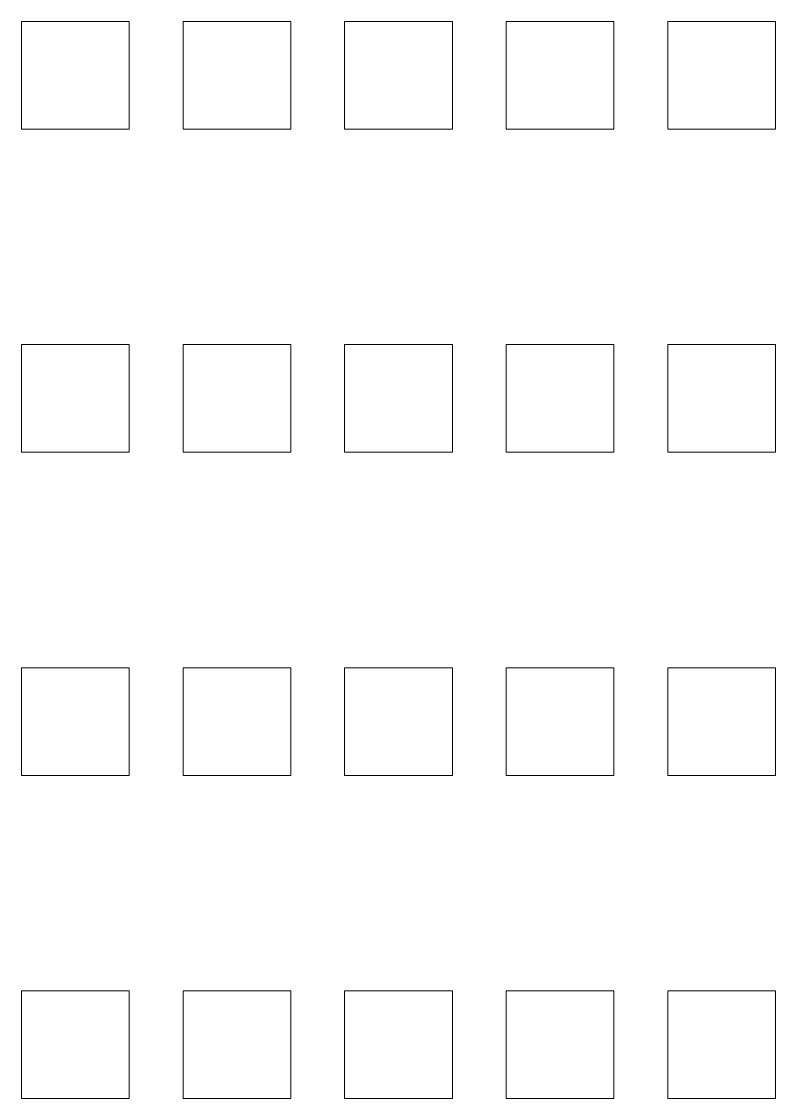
# Model space of a CAD drawing. Header units: metres. Extents: x 0 to 70, y 0 to 100.
import ezdxf

# ---------------------------------------------------------------- set-up
doc = ezdxf.new("R2010")
doc.units = ezdxf.units.M
doc.layers.add('TOP', color=1, linetype='Continuous', lineweight=0)

msp = doc.modelspace()

# ---------------------------------------------------------------- linework, layer by layer
at = {"layer": 'TOP'}
for points in [[(0, 90), (0, 100), (10, 100), (10, 90)], [(15, 90), (15, 100), (25, 100), (25, 90)], [(30, 90), (30, 100), (40, 100), (40, 90)], [(45, 90), (45, 100), (55, 100), (55, 90)], [(60, 90), (60, 100), (70, 100), (70, 90)], [(0, 60), (0, 70), (10, 70), (10, 60)], [(15, 60), (15, 70), (25, 70), (25, 60)], [(30, 60), (30, 70), (40, 70), (40, 60)], [(45, 60), (45, 70), (55, 70), (55, 60)], [(60, 60), (60, 70), (70, 70), (70, 60)], [(0, 30), (0, 40), (10, 40), (10, 30)], [(15, 30), (15, 40), (25, 40), (25, 30)], [(30, 30), (30, 40), (40, 40), (40, 30)], [(45, 30), (45, 40), (55, 40), (55, 30)], [(60, 30), (60, 40), (70, 40), (70, 30)], [(0, 0), (0, 10), (10, 10), (10, 0)], [(15, 0), (15, 10), (25, 10), (25, 0)], [(30, 0), (30, 10), (40, 10), (40, 0)], [(45, 0), (45, 10), (55, 10), (55, 0)], [(60, 0), (60, 10), (70, 10), (70, 0)]]:
    msp.add_lwpolyline(points, close=True, dxfattribs=at)

doc.saveas('drawing.dxf')
